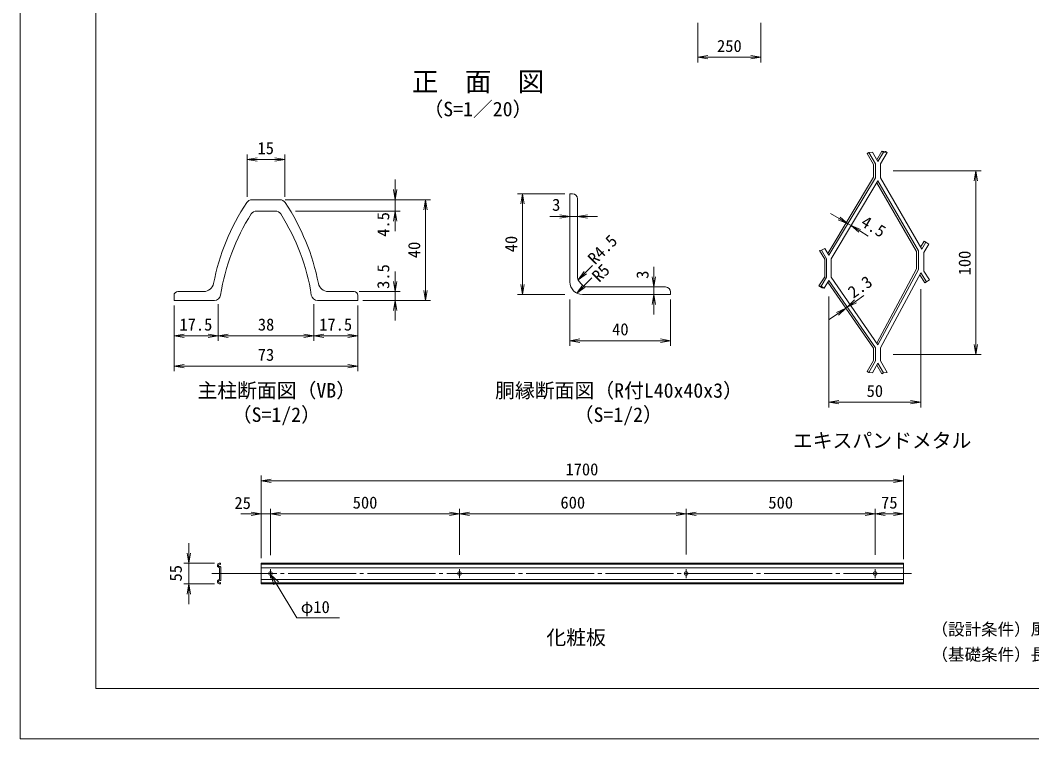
# Model space of a CAD drawing. Units: millimetres, scale not verified, with parts at other scales. Extents: x -4200 to 4200, y -2970 to 2970.
# Drawn here: x -4200 to -185, y -2970 to -116 of the extents above; entities that cross this region are included whole.
import ezdxf
from ezdxf.enums import TextEntityAlignment as Align

# ---------------------------------------------------------------- set-up
doc = ezdxf.new("R2010")
doc.units = ezdxf.units.MM
doc.header["$LTSCALE"] = 15
doc.linetypes.add('LONG_CHAIN', pattern=[21, 18, -1, 1, -1])
for name, color, linetype, lineweight in [('0-0_D-STR1', 1, 'Continuous', 9), ('0-1_D-BMK', 2, 'LONG_CHAIN', 9), ('0-2_D-STR-DIM', 7, 'Continuous', 9), ('0-5_0', 7, 'Continuous', 9), ('0-6_D-STR-TXT', 7, 'Continuous', 9), ('0-9_D-STR3', 3, 'Continuous', 9), ('0-A_D-STR2', 7, 'Continuous', 9), ('0-B_D-TTL', 2, 'Continuous', 9)]:
    doc.layers.add(name, color=color, linetype=linetype, lineweight=lineweight)
doc.layers.add('0-7_D-TTL-TXT', color=7, linetype='Continuous')
doc.styles.add('ＭＳ ゴシック', font='')
doc.styles.get('ＭＳ ゴシック').set_extended_font_data('MS Gothic')

# ---------------------------------------------------------------- blocks, each defined once
blk = doc.blocks.new('_Open')
at = {"layer": '0-5_0'}
blk.add_line((-15, 2.5), (0, 0), dxfattribs=at)
blk.add_lwpolyline([(-15, -2.5), (0, 0), (-15, 0)], dxfattribs=at)
blk = doc.blocks.new('MLeader15')
at = {"layer": '0-6_D-STR-TXT'}
blk.add_line((-3205.38, -2318.47), (-3184.7, -2352.71), dxfattribs=at)
for points in [[(-3193.87, -2358.25), (-3205.38, -2318.47), (-3175.52, -2347.16)], [(-3184.7, -2352.71), (-3102.25, -2489.14), (-2939.51, -2489.14), (-2932.31, -2489.14)]]:
    blk.add_lwpolyline(points, dxfattribs=at)

msp = doc.modelspace()

# ---------------------------------------------------------------- linework, layer by layer
at = {"layer": '0-0_D-STR1'}
for p, q in [((-3280.33, -828.94), (-3168.94, -828.94)), ((-2018.33, -1155.55), (-2018.33, -805.55)), ((-2008.33, -805.55), (-2018.33, -805.55)), ((-1988.33, -825.55), (-1988.33, -1130.55)), ((-3265.33, -873.94), (-3187.33, -873.94)), ((-3472.07, -1193.94), (-3574.63, -1193.94)), ((-2977.19, -1193.94), (-2874.63, -1193.94)), ((-1943.33, -1175.55), (-1638.33, -1175.55)), ((-3589.63, -1208.94), (-3589.63, -1228.94)), ((-3589.63, -1208.94), (-3589.63, -1228.94)), ((-3429.35, -1228.94), (-3589.63, -1228.94)), ((-3019.92, -1228.94), (-2859.63, -1228.94)), ((-2859.63, -1208.94), (-2859.63, -1228.94))]:
    msp.add_line(p, q, dxfattribs=at)
msp.add_lwpolyline([(-1968.33, -1205.55), (-1618.33, -1205.55), (-1618.33, -1195.55)], dxfattribs=at)
for centre, radius, start, end in [((-2545.06, -1337.44), 905, 146.67148, 168.8028), ((-3280.33, -853.94), 25, 90, 146.67148), ((-3168.94, -853.94), 25, 33.32852, 90), ((-3904.21, -1337.44), 905, 11.1972, 33.32852), ((-2008.33, -825.55), 20, 0, 90), ((-3261.93, -898.94), 25, 90, 147.4916), ((-3187.33, -898.94), 25, 32.5084, 90), ((-2574.63, -1336.94), 840, 147.4916, 171.15527), ((-3874.63, -1336.94), 840, 8.84473, 32.5084), ((-3472.07, -1153.94), 40, 270, 348.8028), ((-2977.19, -1153.94), 40, 191.1972, 270), ((-1968.33, -1155.55), 50, 180.00043, 270), ((-1943.33, -1130.55), 45, 180.00046, 270), ((-3574.63, -1208.94), 15, 90, 180), ((-2874.63, -1208.94), 15, 0, 90), ((-1638.33, -1195.55), 20, 0, 90), ((-3429.35, -1203.94), 25, 270, 351.15527), ((-3019.92, -1203.94), 25, 188.84473, 270)]:
    msp.add_arc(centre, radius, start, end, dxfattribs=at)
at = {"layer": '0-1_D-BMK'}
for p, q in [((-661.95, -2313.84), (-3439.17, -2313.84)), ((-3206.49, -2295.84), (-3206.49, -2331.84)), ((-2456.49, -2295.84), (-2456.49, -2331.84)), ((-1556.49, -2295.84), (-1556.49, -2331.84)), ((-806.49, -2295.84), (-806.49, -2331.84))]:
    msp.add_line(p, q, dxfattribs=at)
at = {"layer": '0-2_D-STR-DIM'}
for p, q in [((-1510.16, -126.1), (-1510.16, -283.42)), ((-1260.16, -126.1), (-1260.16, -283.42)), ((-1470.16, -263.42), (-1300.16, -263.42)), ((-3299.63, -818.05), (-3299.63, -649.42)), ((-3259.63, -669.42), (-3189.63, -669.42)), ((-3149.63, -818.05), (-3149.63, -649.42)), ((-735.38, -714.17), (-386.17, -714.17)), ((-2711.32, -788.94), (-2711.32, -748.94)), ((-406.17, -754.17), (-406.17, -1403.6)), ((-3148.94, -828.94), (-2691.32, -828.94)), ((-3148.94, -828.94), (-2571.32, -828.94)), ((-2711.32, -828.94), (-2711.32, -873.94)), ((-2038.33, -805.55), (-2226.15, -805.55)), ((-3106.91, -873.94), (-2691.32, -873.94)), ((-2591.32, -868.94), (-2591.32, -1188.94)), ((-2206.15, -845.55), (-2206.15, -1165.55)), ((-949.15, -903.77), (-983.44, -883.17)), ((-2711.32, -913.94), (-2711.32, -953.94)), ((-2058.33, -895.51), (-2098.33, -895.51)), ((-2018.33, -895.51), (-1988.33, -895.51)), ((-1948.33, -895.51), (-1908.33, -895.51)), ((-914.86, -924.37), (-902.14, -932.01)), ((-867.85, -952.61), (-833.56, -973.21)), ((-2711.32, -1153.94), (-2711.32, -1113.94)), ((-1927.79, -1089.78), (-1983.88, -1145.36)), ((-1685, -1135.55), (-1685, -1095.55)), ((-1930.73, -1139.57), (-1988.92, -1199.02)), ((-2854.63, -1193.94), (-2691.32, -1193.94)), ((-2711.32, -1193.94), (-2711.32, -1228.94)), ((-1685, -1175.55), (-1685, -1205.55)), ((-625.48, -1183.92), (-625.48, -1653.65)), ((-3414.63, -1244.15), (-3414.63, -1389.88)), ((-3414.63, -1244.15), (-3414.63, -1389.88)), ((-3034.63, -1244.15), (-3034.63, -1389.88)), ((-3034.63, -1244.15), (-3034.63, -1389.88)), ((-2839.63, -1228.94), (-2691.32, -1228.94)), ((-2839.63, -1228.94), (-2571.32, -1228.94)), ((-2038.33, -1205.55), (-2226.15, -1205.55)), ((-2018.33, -1225.55), (-2018.33, -1408.88)), ((-1618.33, -1225.55), (-1618.33, -1408.88)), ((-989.99, -1213.29), (-989.99, -1653.65)), ((-884.17, -1232.68), (-851.3, -1209.89)), ((-3589.63, -1248.94), (-3589.63, -1389.88)), ((-3589.63, -1248.94), (-3589.63, -1509.88)), ((-2859.63, -1248.94), (-2859.63, -1389.88)), ((-2859.63, -1248.94), (-2859.63, -1509.88)), ((-2711.32, -1268.94), (-2711.32, -1308.94)), ((-1685, -1245.55), (-1685, -1285.55)), ((-956.01, -1282.49), (-988.88, -1305.29)), ((-923.14, -1259.7), (-917.04, -1255.47)), ((-3549.63, -1369.88), (-3454.63, -1369.88)), ((-3374.63, -1369.88), (-3074.63, -1369.88)), ((-2994.63, -1369.88), (-2899.63, -1369.88)), ((-1978.33, -1388.88), (-1658.33, -1388.88)), ((-735.38, -1443.6), (-386.17, -1443.6)), ((-3549.63, -1489.88), (-2899.63, -1489.88)), ((-949.99, -1633.65), (-665.48, -1633.65)), ((-3243.99, -2252.59), (-3243.99, -1925.02)), ((-693.99, -2252.59), (-693.99, -1925.02)), ((-3203.99, -1945.02), (-733.99, -1945.02)), ((-3283.99, -2077.02), (-3323.99, -2077.02)), ((-3243.99, -2222.59), (-3243.99, -2057.02)), ((-3243.99, -2077.02), (-3206.49, -2077.02)), ((-3206.49, -2240.62), (-3206.49, -2057.02)), ((-3206.49, -2240.62), (-3206.49, -2057.02)), ((-3166.49, -2077.02), (-3126.49, -2077.02)), ((-3166.49, -2077.02), (-2496.49, -2077.02)), ((-2456.49, -2238.85), (-2456.49, -2057.02)), ((-2456.49, -2238.85), (-2456.49, -2057.02)), ((-2416.49, -2077.02), (-1596.49, -2077.02)), ((-1556.49, -2238.2), (-1556.49, -2057.02)), ((-1556.49, -2238.2), (-1556.49, -2057.02)), ((-1516.49, -2077.02), (-846.49, -2077.02)), ((-806.49, -2239.35), (-806.49, -2057.02)), ((-806.49, -2239.35), (-806.49, -2057.02)), ((-766.49, -2077.02), (-733.99, -2077.02)), ((-693.99, -2257.09), (-693.99, -2057.02)), ((-3530.89, -2232.59), (-3530.89, -2192.59)), ((-3428.62, -2272.59), (-3550.89, -2272.59)), ((-3530.89, -2272.59), (-3530.89, -2355.09)), ((-3428.62, -2355.09), (-3550.89, -2355.09)), ((-3530.89, -2395.09), (-3530.89, -2435.09))]:
    msp.add_line(p, q, dxfattribs=at)
at = {"layer": '0-9_D-STR3'}
for p, q in [((-3405.62, -2273.1), (-3405.62, -2278.24)), ((-693.99, -2272.59), (-3243.99, -2272.59)), ((-3243.99, -2272.59), (-3243.99, -2355.09)), ((-693.99, -2277.09), (-3243.99, -2277.09)), ((-693.99, -2272.59), (-693.99, -2355.09)), ((-3408.62, -2290.59), (-3408.62, -2337.09)), ((-3404.12, -2288.94), (-3404.12, -2338.74)), ((-693.99, -2290.59), (-3243.99, -2290.59)), ((-3405.62, -2349.44), (-3405.62, -2354.58)), ((-693.99, -2337.09), (-3243.99, -2337.09)), ((-693.99, -2350.59), (-3243.99, -2350.59)), ((-693.99, -2355.09), (-3243.99, -2355.09))]:
    msp.add_line(p, q, dxfattribs=at)
for centre in [(-3206.49, -2313.84), (-2456.49, -2313.84), (-1556.49, -2313.84), (-806.49, -2313.84)]:
    msp.add_circle(centre, 7.5, dxfattribs=at)
for centre, radius, start, end in [((-3408.62, -2281.59), 9, 70.52902, 270), ((-3408.62, -2281.59), 4.5, 48.19001, 281.53799), ((-3407.12, -2288.94), 3, 0, 101.53718), ((-3408.62, -2346.09), 9, 90.00069, 289.47168), ((-3408.62, -2346.09), 4.5, 78.46349, 311.81106), ((-3407.12, -2338.74), 3, 258.46283, 0.00055)]:
    msp.add_arc(centre, radius, start, end, dxfattribs=at)
at = {"layer": '0-A_D-STR2'}
for p, q in [((-831.46, -641.26), (-837.89, -644.98)), ((-817.12, -639.67), (-831.46, -641.26)), ((-817.12, -639.67), (-831.46, -641.26)), ((-805.24, -686.64), (-831.46, -641.26)), ((-805.24, -686.64), (-831.46, -641.26)), ((-817.12, -639.67), (-795.31, -677.86)), ((-817.12, -639.67), (-795.31, -677.86)), ((-773.49, -639.67), (-795.31, -677.86)), ((-773.49, -639.67), (-795.31, -677.86)), ((-785.38, -686.64), (-759.15, -641.26)), ((-785.38, -686.64), (-759.15, -641.26)), ((-779.94, -635.99), (-765.6, -637.58)), ((-773.49, -639.67), (-759.15, -641.26)), ((-773.49, -639.67), (-759.15, -641.26)), ((-759.15, -641.26), (-765.6, -637.58)), ((-812.66, -688.63), (-837.89, -644.98)), ((-812.66, -739.83), (-812.66, -688.63)), ((-805.24, -742.47), (-805.24, -686.64)), ((-805.24, -741.89), (-805.24, -686.64)), ((-785.38, -741.7), (-785.38, -686.64)), ((-785.38, -742.47), (-785.38, -686.64)), ((-812.66, -739.84), (-994.34, -1042.24)), ((-805.24, -741.89), (-990.08, -1049.56)), ((-795.31, -754.19), (-981.23, -1063.66)), ((-799.68, -761.47), (-642.03, -1034.52)), ((-795.31, -754.19), (-634.61, -1032.53)), ((-785.38, -741.7), (-621.75, -1025.11)), ((-626.11, -1017.85), (-612.27, -994.07)), ((-605.85, -997.8), (-612.27, -994.07)), ((-1018.81, -1029.72), (-1026.88, -1030.61)), ((-1006.47, -1065.67), (-1026.88, -1030.61)), ((-1005.98, -1022.25), (-1018.81, -1029.72)), ((-999.04, -1063.66), (-1018.81, -1029.72)), ((-990.08, -1049.56), (-1005.98, -1022.25)), ((-642.03, -1034.52), (-642.03, -1103.84)), ((-634.61, -1032.53), (-634.61, -1105.71)), ((-612.78, -1039.21), (-593.02, -1005.28)), ((-612.78, -1039.21), (-612.78, -1112.39)), ((-1006.47, -1065.67), (-1006.47, -1134.68)), ((-999.04, -1063.66), (-999.04, -1136.84)), ((-981.23, -1063.66), (-981.23, -1136.84)), ((-642.03, -1103.84), (-800.06, -1398.14)), ((-634.61, -1105.71), (-795.31, -1404.99)), ((-625.48, -1120.09), (-785.38, -1417.88)), ((-612.78, -1112.39), (-590.48, -1147.46)), ((-1006.47, -1134.68), (-1029.52, -1170.91)), ((-999.04, -1136.84), (-1021.35, -1171.9)), ((-989.99, -1150.26), (-1008.82, -1179.87)), ((-994.31, -1157.06), (-812.66, -1419.05)), ((-989.99, -1150.26), (-805.24, -1416.72)), ((-981.23, -1136.84), (-795.31, -1404.99)), ((-629.51, -1127.59), (-609.27, -1159.41)), ((-609.27, -1159.41), (-603, -1155.43)), ((-1016.99, -1178.88), (-1029.52, -1170.91)), ((-1008.82, -1179.87), (-1016.99, -1178.88)), ((-812.66, -1419.05), (-812.66, -1467.33)), ((-805.24, -1416.72), (-805.24, -1469.32)), ((-785.38, -1417.88), (-785.38, -1469.32)), ((-812.66, -1467.33), (-837.89, -1510.98)), ((-805.24, -1469.32), (-831.46, -1514.69)), ((-817.12, -1516.29), (-795.31, -1478.09)), ((-773.49, -1516.29), (-795.31, -1478.09)), ((-785.38, -1469.32), (-759.15, -1514.69)), ((-831.46, -1514.69), (-837.89, -1510.98)), ((-817.12, -1516.29), (-831.46, -1514.69)), ((-773.49, -1516.29), (-759.15, -1514.69))]:
    msp.add_line(p, q, dxfattribs=at)
for points in [[(-773.49, -639.67), (-779.94, -635.99), (-799.58, -670.38)], [(-621.75, -1025.11), (-605.85, -997.8), (-593.02, -1005.28)], [(-625.48, -1120.09), (-603, -1155.43), (-590.48, -1147.46)], [(-1008.82, -1179.87), (-1021.35, -1171.9), (-1029.52, -1170.91)], [(-773.49, -1516.29), (-779.94, -1519.97), (-799.58, -1485.58)]]:
    msp.add_lwpolyline(points, dxfattribs=at)
at = {"layer": '0-B_D-TTL', "color": 7}
msp.add_lwpolyline([(-4200.19, -2970.08), (4199.81, -2970.08), (4199.81, 2969.92), (-4200.19, 2969.92)], close=True, dxfattribs=at)
at = {"layer": '0-B_D-TTL'}
msp.add_lwpolyline([(-3900.19, 2769.92), (3899.81, 2769.92), (3899.81, -2770.08), (-3900.19, -2770.08)], close=True, dxfattribs=at)

# ---------------------------------------------------------------- block references
at = {"layer": '0-2_D-STR-DIM', "xscale": 2.666667, "yscale": 2.666667}
for p, rotation in [((-1510.16, -263.42), 180), ((-3299.63, -669.42), 180), ((-406.17, -714.17), 90), ((-2711.32, -828.94), 270), ((-2591.32, -828.94), 90), ((-2206.15, -805.55), 90), ((-2711.32, -873.94), 90), ((-1988.33, -895.51), 180), ((-914.86, -924.37), 329.00363), ((-902.14, -932.01), 149.00363), ((-1985.3, -1146.77), 224.73463), ((-2711.32, -1193.94), 270), ((-1685, -1175.55), 270), ((-2591.32, -1228.94), 270), ((-2206.15, -1205.55), 270), ((-1990.32, -1200.45), 225.61009), ((-2711.32, -1228.94), 90), ((-1685, -1205.55), 90), ((-917.04, -1255.47), 214.73502), ((-923.14, -1259.7), 34.73502), ((-3589.63, -1369.88), 180), ((-3414.63, -1369.88), 180), ((-3034.63, -1369.88), 180), ((-2018.33, -1388.88), 180), ((-406.17, -1443.6), 270), ((-3589.63, -1489.88), 180), ((-989.99, -1633.65), 180), ((-3243.99, -1945.02), 180), ((-3206.49, -2077.02), 180), ((-3206.49, -2077.02), 180), ((-2456.49, -2077.02), 180), ((-1556.49, -2077.02), 180), ((-806.49, -2077.02), 180), ((-3530.89, -2272.59), 270), ((-3530.89, -2355.09), 90)]:
    msp.add_blockref('_Open', p, dxfattribs=dict(at, rotation=rotation))
for p in [(-1260.16, -263.42), (-3149.63, -669.42), (-2018.33, -895.51), (-3414.63, -1369.88), (-3034.63, -1369.88), (-2859.63, -1369.88), (-1618.33, -1388.88), (-2859.63, -1489.88), (-625.48, -1633.65), (-693.99, -1945.02), (-3243.99, -2077.02), (-2456.49, -2077.02), (-1556.49, -2077.02), (-806.49, -2077.02), (-693.99, -2077.02)]:
    msp.add_blockref('_Open', p, dxfattribs=at)
at = {"layer": '0-6_D-STR-TXT'}
msp.add_blockref('MLeader15', (0, 0), dxfattribs=at)

# ---------------------------------------------------------------- texts
at = {"layer": '0-2_D-STR-DIM', "style": 'ＭＳ ゴシック'}
for s, p in [('250', (-1434.16, -256.67)), ('15', (-3258.38, -662.68)), ('3', (-2088.79, -887.61)), ('17.5', (-3568.38, -1363.13)), ('38', (-3256.88, -1363.13)), ('17.5', (-3013.38, -1363.13)), ('40', (-1850.58, -1382.14)), ('73', (-3257.23, -1483.13)), ('50', (-840.36, -1626.9)), ('1700', (-2035.89, -1938.28)), ('25', (-3349.97, -2071.78)), ('500', (-2880.36, -2070.28)), ('600', (-2055.74, -2070.28)), ('500', (-1230.36, -2070.28)), ('75', (-782.84, -2070.28))]:
    msp.add_text(s, height=48.06, dxfattribs=at).set_placement(p, align=Align.BOTTOM_LEFT)
for s, rotation, p in [('4.5', 90, (-2720.77, -976.28)), ('4.5', 329.004, (-874.6, -943.23)), ('40', 90, (-2598.07, -1061.19)), ('40', 90, (-2212.89, -1037.8)), ('R4.5', 45, (-1908, -1100.02)), ('100', 90, (-412.92, -1129.53)), ('R5', 45, (-1891.54, -1169.84)), ('3.5', 90, (-2720.77, -1183.32)), ('3', 90, (-1691.66, -1143.18)), ('2.3', 34.735, (-884.92, -1234.45)), ('55', 90, (-3544.34, -2345.33))]:
    msp.add_text(s, height=48.06, rotation=rotation, dxfattribs=at).set_placement(p, align=Align.BOTTOM_LEFT)
at = {"layer": '0-6_D-STR-TXT', "style": 'ＭＳ ゴシック'}
msp.add_text('φ10', height=48.06, dxfattribs=at).set_placement((-3086.38, -2485.16), align=Align.BOTTOM_LEFT)
at = {"layer": '0-7_D-TTL-TXT', "style": 'ＭＳ ゴシック'}
for s, height, p in [('正\u3000面\u3000図', 76.98, (-2645.06, -421.82)), ('（S=1／20）', 57.73, (-2599.58, -515.02)), ('主柱断面図（VB）', 57.73, (-3496.89, -1632.46)), ('胴縁断面図（R付L40x40x3）', 57.73, (-2314.98, -1632.77)), ('（S=1/2）', 57.73, (-3360.44, -1728.95)), ('（S=1/2）', 57.73, (-2003.1, -1728.95)), ('エキスパンドメタル', 57.73, (-1132.95, -1831.58)), ('（設計条件）風荷重：昭和57年改正 建築基準法・同施行令に基づく風圧力に準拠。', 48.06, (-582.64, -2573.69)), ('化粧板', 57.73, (-2111.44, -2613.7)), ('（基礎条件）長期許容地耐力98kN/m の場合。', 48.06, (-582.64, -2673.69))]:
    msp.add_text(s, height=height, dxfattribs=at).set_placement(p, align=Align.BOTTOM_LEFT)

doc.saveas('drawing.dxf')
